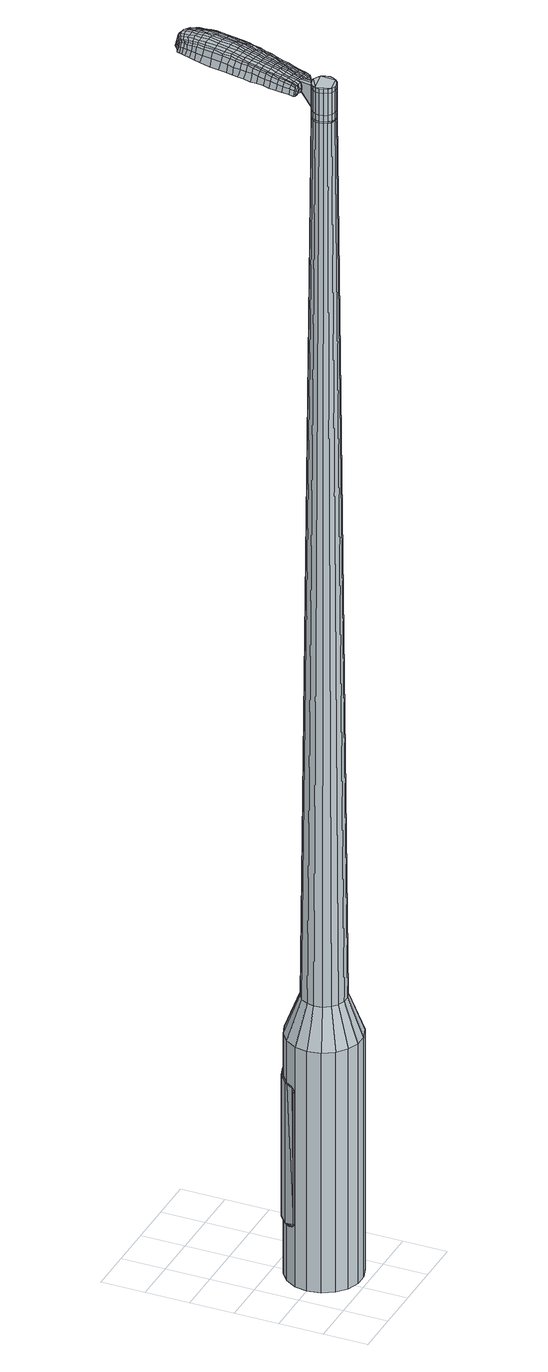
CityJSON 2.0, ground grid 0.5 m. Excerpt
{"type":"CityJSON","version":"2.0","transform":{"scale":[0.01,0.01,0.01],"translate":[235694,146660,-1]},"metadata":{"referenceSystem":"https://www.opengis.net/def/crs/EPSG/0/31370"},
"CityObjects":{
"object1":{"type":"GenericCityObject","attributes":{"cluster":653,"mean_distance_to_centroid":0.267,"new_centroid_x":235694.65,"new_centroid_y":146660.48,"mean_distance_to_camera":6.81,"H1":30.74,"H2":31.51,"Z_final":112.94,"cluster2":-1,"proj_x":235697.26,"proj_y":146660.95,"id_line":94917,"bearing_l":169.79,"distance":2.66,"orientation":"right","G_obj":79.79},"geometry":[{"type":"MultiSurface","lod":"2","boundaries":[[[0,1,2,3]],[[1,4,5,2]],[[4,6,7,5]],[[6,8,9,7]],[[8,10,11,9]],[[10,12,13,11]],[[12,14,15,13]],[[14,16,17,15]],[[16,18,19,17]],[[18,20,21,19]],[[20,22,23,21]],[[22,24,25,23]],[[24,26,27,25]],[[26,28,29,27]],[[28,30,31,29]],[[30,32,33,31]],[[32,34,35,33]],[[34,0,3,35]],[[36,37,38,39]],[[38,40,41,42]],[[41,43,42]],[[42,44,45,46]],[[45,47,46]],[[46,48,49,50]],[[49,51,50]],[[42,46,50,38]],[[50,52,39,38]],[[53,36,39]],[[2,5,7,35]],[[7,9,11,15]],[[11,13,15]],[[15,17,19,23]],[[19,21,23]],[[23,25,27,31]],[[27,29,31]],[[15,23,31,7]],[[31,33,35,7]],[[3,2,35]],[[1,0,54,55]],[[0,34,56,54]],[[34,32,57,56]],[[32,30,58,57]],[[30,28,59,58]],[[28,26,60,59]],[[26,24,61,60]],[[24,22,62,61]],[[22,20,63,62]],[[20,18,64,63]],[[18,16,65,64]],[[16,14,66,65]],[[14,12,67,66]],[[12,10,68,67]],[[10,8,69,68]],[[8,6,70,69]],[[6,4,71,70]],[[4,1,55,71]],[[55,54,72,73]],[[54,56,74,72]],[[56,57,75,74]],[[57,58,76,75]],[[58,59,77,76]],[[59,60,78,77]],[[60,61,79,78]],[[61,62,80,79]],[[62,63,81,80]],[[63,64,82,81]],[[64,65,83,82]],[[65,66,84,83]],[[66,67,85,84]],[[67,68,86,85]],[[68,69,87,86]],[[69,70,88,87]],[[70,71,89,88]],[[71,55,73,89]],[[90,91,92,73]],[[93,94,91,90]],[[95,96,94,93]],[[76,97,96,95]],[[77,98,97,76]],[[78,99,98,77]],[[79,100,99,78]],[[80,101,100,79]],[[102,103,101,80]],[[104,105,103,102]],[[106,107,105,104]],[[84,108,107,106]],[[85,109,108,84]],[[110,111,109,85]],[[112,113,111,110]],[[114,115,113,112]],[[116,117,115,114]],[[73,92,117,116]],[[118,119,120,121]],[[122,118,121,123]],[[124,122,123,125]],[[126,124,125,127]],[[128,126,127,129]],[[130,128,129,131]],[[132,130,131,133]],[[134,132,133,135]],[[136,134,135,137]],[[138,136,137,139]],[[140,138,139,141]],[[142,140,141,143]],[[144,142,143,145]],[[146,144,145,147]],[[148,146,147,149]],[[150,148,149,151]],[[72,90,73]],[[72,74,93,90]],[[74,75,95,93]],[[75,76,95]],[[81,102,80]],[[81,82,104,102]],[[82,83,106,104]],[[83,84,106]],[[86,110,85]],[[86,87,112,110]],[[87,88,114,112]],[[88,89,116,114]],[[89,73,116]],[[152,92,91]],[[153,117,92]],[[153,154,115,117]],[[154,155,113,115]],[[155,156,111,113]],[[156,109,111]],[[157,107,108]],[[157,158,105,107]],[[158,159,103,105]],[[159,101,103]],[[160,96,97]],[[160,161,94,96]],[[161,152,91,94]],[[39,52,150,162]],[[92,152,163,151]],[[53,39,162,119]],[[152,161,120,163]],[[36,53,119,118]],[[161,160,121,120]],[[37,36,118,122]],[[160,97,123,121]],[[38,37,122,124]],[[97,98,125,123]],[[40,38,124,126]],[[98,99,127,125]],[[41,40,126,128]],[[99,100,129,127]],[[43,41,128,130]],[[100,101,131,129]],[[42,43,130,132]],[[101,159,133,131]],[[44,42,132,134]],[[159,158,135,133]],[[45,44,134,136]],[[158,157,137,135]],[[47,45,136,138]],[[157,108,139,137]],[[46,47,138,140]],[[108,109,141,139]],[[48,46,140,142]],[[109,156,143,141]],[[49,48,142,144]],[[156,155,145,143]],[[51,49,144,146]],[[155,154,147,145]],[[50,51,146,148]],[[154,153,149,147]],[[52,50,148,150]],[[153,92,151,149]],[[150,151,164,165]],[[151,163,166,164]],[[163,120,167,166]],[[120,119,168,167]],[[119,162,169,168]],[[162,150,165,169]],[[170,171,172,173]],[[174,170,173,175]],[[170,174,176,177]],[[171,170,177,178]],[[179,180,181,182]],[[183,179,182,184]],[[179,183,185,186]],[[180,179,186,187]],[[188,189,190,191]],[[192,188,191,193]],[[188,192,194,195]],[[189,188,195,196]],[[197,198,199,200]],[[201,197,200,202]],[[197,201,203,204]],[[198,197,204,205]],[[206,207,208,209]],[[210,206,209,211]],[[206,210,212,213]],[[207,206,213,214]],[[215,216,217,218]],[[219,215,218,220]],[[215,219,221,222]],[[216,215,222,223]],[[224,225,226,227]],[[216,224,227,217]],[[224,216,223,228]],[[225,224,228,229]],[[230,231,232,233]],[[225,230,233,226]],[[230,225,229,234]],[[231,230,234,235]],[[236,174,175,237]],[[231,236,237,232]],[[236,231,235,238]],[[174,236,238,176]],[[239,240,241,242]],[[243,239,242,244]],[[239,243,245,246]],[[240,239,246,247]],[[248,249,250,251]],[[240,248,251,241]],[[248,240,247,252]],[[249,248,252,253]],[[254,255,256,257]],[[249,254,257,250]],[[254,249,253,258]],[[255,254,258,259]],[[260,261,262,263]],[[255,260,263,256]],[[260,255,259,264]],[[261,260,264,265]],[[266,171,178,267]],[[261,266,267,262]],[[266,261,265,268]],[[171,266,268,172]],[[269,270,271,272]],[[273,269,272,274]],[[269,273,275,276]],[[270,269,276,277]],[[278,279,280,281]],[[270,278,281,271]],[[278,270,277,282]],[[279,278,282,283]],[[284,285,286,287]],[[279,284,287,280]],[[284,279,283,288]],[[285,284,288,289]],[[290,183,184,291]],[[285,290,291,286]],[[290,285,289,292]],[[183,290,292,185]],[[293,294,295,296]],[[297,293,296,298]],[[293,297,299,300]],[[294,293,300,301]],[[302,303,304,305]],[[294,302,305,295]],[[302,294,301,306]],[[303,302,306,307]],[[308,309,310,311]],[[303,308,311,304]],[[308,303,307,312]],[[309,308,312,313]],[[314,315,316,317]],[[309,314,317,310]],[[314,309,313,318]],[[315,314,318,319]],[[320,180,187,321]],[[315,320,321,316]],[[320,315,319,322]],[[180,320,322,181]],[[323,209,208,324]],[[325,323,324,326]],[[323,325,327,328]],[[209,323,328,211]],[[329,325,326,330]],[[331,329,330,332]],[[329,331,333,334]],[[325,329,334,327]],[[335,331,332,336]],[[337,335,336,338]],[[335,337,339,340]],[[331,335,340,333]],[[341,337,338,342]],[[343,341,342,344]],[[341,343,345,346]],[[337,341,346,339]],[[347,343,344,348]],[[198,347,348,199]],[[347,198,205,349]],[[343,347,349,345]],[[350,351,196,195]],[[352,350,195,194]],[[350,352,353,354]],[[351,350,354,355]],[[356,357,355,354]],[[358,356,354,353]],[[356,358,359,360]],[[357,356,360,361]],[[362,363,361,360]],[[364,362,360,359]],[[362,364,365,366]],[[363,362,366,367]],[[368,369,367,366]],[[370,368,366,365]],[[368,370,203,201]],[[369,368,201,202]],[[371,372,373,374]],[[273,371,374,275]],[[371,273,274,375]],[[372,371,375,376]],[[377,192,193,378]],[[372,377,378,373]],[[377,372,376,379]],[[192,377,379,194]],[[380,381,382,383]],[[219,380,383,221]],[[380,219,220,384]],[[381,380,384,385]],[[386,387,388,389]],[[381,386,389,382]],[[386,381,385,390]],[[387,386,390,391]],[[392,189,196,393]],[[387,392,393,388]],[[392,387,391,394]],[[189,392,394,190]],[[395,396,397,398]],[[177,395,398,178]],[[395,177,176,399]],[[396,395,399,400]],[[401,402,403,404]],[[396,401,404,397]],[[401,396,400,405]],[[402,401,405,406]],[[407,200,199,408]],[[402,407,408,403]],[[407,402,406,409]],[[200,407,409,202]],[[410,411,412,413]],[[182,410,413,184]],[[410,182,181,414]],[[411,410,414,415]],[[416,204,203,417]],[[411,416,417,412]],[[416,411,415,418]],[[204,416,418,205]],[[419,420,421,422]],[[297,419,422,299]],[[419,297,298,423]],[[420,419,423,424]],[[425,210,211,426]],[[420,425,426,421]],[[425,420,424,427]],[[210,425,427,212]],[[428,429,430,431]],[[243,428,431,245]],[[428,243,244,432]],[[429,428,432,433]],[[434,435,436,437]],[[429,434,437,430]],[[434,429,433,438]],[[435,434,438,439]],[[440,207,214,441]],[[435,440,441,436]],[[440,435,439,442]],[[207,440,442,208]],[[443,444,433,432]],[[242,443,432,244]],[[443,242,241,445]],[[444,443,445,446]],[[447,448,439,438]],[[444,447,438,433]],[[447,444,446,449]],[[448,447,449,450]],[[451,324,208,442]],[[448,451,442,439]],[[451,448,450,452]],[[324,451,452,326]],[[453,454,455,456]],[[300,453,456,301]],[[453,300,299,422]],[[454,453,422,421]],[[457,328,327,458]],[[454,457,458,455]],[[457,454,421,426]],[[328,457,426,211]],[[459,460,446,445]],[[251,459,445,241]],[[459,251,250,461]],[[460,459,461,462]],[[463,464,450,449]],[[460,463,449,446]],[[463,460,462,465]],[[464,463,465,466]],[[467,330,326,452]],[[464,467,452,450]],[[467,464,466,468]],[[330,467,468,332]],[[469,470,471,472]],[[306,469,472,307]],[[469,306,301,456]],[[470,469,456,455]],[[473,334,333,474]],[[470,473,474,471]],[[473,470,455,458]],[[334,473,458,327]],[[475,476,462,461]],[[257,475,461,250]],[[475,257,256,477]],[[476,475,477,478]],[[479,480,466,465]],[[476,479,465,462]],[[479,476,478,481]],[[480,479,481,482]],[[483,336,332,468]],[[480,483,468,466]],[[483,480,482,484]],[[336,483,484,338]],[[485,486,487,488]],[[312,485,488,313]],[[485,312,307,472]],[[486,485,472,471]],[[489,340,339,490]],[[486,489,490,487]],[[489,486,471,474]],[[340,489,474,333]],[[491,492,478,477]],[[263,491,477,256]],[[491,263,262,493]],[[492,491,493,494]],[[495,496,482,481]],[[492,495,481,478]],[[495,492,494,497]],[[496,495,497,498]],[[499,342,338,484]],[[496,499,484,482]],[[499,496,498,500]],[[342,499,500,344]],[[501,502,503,504]],[[318,501,504,319]],[[501,318,313,488]],[[502,501,488,487]],[[505,346,345,506]],[[502,505,506,503]],[[505,502,487,490]],[[346,505,490,339]],[[507,508,494,493]],[[267,507,493,262]],[[507,267,178,398]],[[508,507,398,397]],[[509,510,498,497]],[[508,509,497,494]],[[509,508,397,404]],[[510,509,404,403]],[[511,348,344,500]],[[510,511,500,498]],[[511,510,403,408]],[[348,511,408,199]],[[512,513,415,414]],[[322,512,414,181]],[[512,322,319,504]],[[513,512,504,503]],[[514,349,205,418]],[[513,514,418,415]],[[514,513,503,506]],[[349,514,506,345]],[[515,516,376,375]],[[272,515,375,274]],[[515,272,271,517]],[[516,515,517,518]],[[519,352,194,379]],[[516,519,379,376]],[[519,516,518,520]],[[352,519,520,353]],[[521,522,523,524]],[[222,521,524,223]],[[521,222,221,383]],[[522,521,383,382]],[[525,526,527,528]],[[522,525,528,523]],[[525,522,382,389]],[[526,525,389,388]],[[529,351,355,530]],[[526,529,530,527]],[[529,526,388,393]],[[351,529,393,196]],[[531,532,518,517]],[[281,531,517,271]],[[531,281,280,533]],[[532,531,533,534]],[[535,358,353,520]],[[532,535,520,518]],[[535,532,534,536]],[[358,535,536,359]],[[537,538,539,540]],[[228,537,540,229]],[[537,228,223,524]],[[538,537,524,523]],[[541,542,543,544]],[[538,541,544,539]],[[541,538,523,528]],[[542,541,528,527]],[[545,357,361,546]],[[542,545,546,543]],[[545,542,527,530]],[[357,545,530,355]],[[547,548,534,533]],[[287,547,533,280]],[[547,287,286,549]],[[548,547,549,550]],[[551,364,359,536]],[[548,551,536,534]],[[551,548,550,552]],[[364,551,552,365]],[[553,554,555,556]],[[234,553,556,235]],[[553,234,229,540]],[[554,553,540,539]],[[557,558,559,560]],[[554,557,560,555]],[[557,554,539,544]],[[558,557,544,543]],[[561,363,367,562]],[[558,561,562,559]],[[561,558,543,546]],[[363,561,546,361]],[[563,564,550,549]],[[291,563,549,286]],[[563,291,184,413]],[[564,563,413,412]],[[565,370,365,552]],[[564,565,552,550]],[[565,564,412,417]],[[370,565,417,203]],[[566,567,400,399]],[[238,566,399,176]],[[566,238,235,556]],[[567,566,556,555]],[[568,569,406,405]],[[567,568,405,400]],[[568,567,555,560]],[[569,568,560,559]],[[570,369,202,409]],[[569,570,409,406]],[[570,569,559,562]],[[369,570,562,367]],[[571,572,573,574]],[[574,573,575,576]],[[577,575,573,578]],[[578,573,572,579]],[[580,581,582,583]],[[583,582,584,585]],[[586,584,582,587]],[[587,582,581,588]],[[589,590,591,592]],[[592,591,593,594]],[[595,593,591,596]],[[596,591,590,597]],[[598,599,600,601]],[[601,600,602,603]],[[604,602,600,605]],[[605,600,599,606]],[[607,608,609,610]],[[610,609,611,612]],[[613,611,609,614]],[[614,609,608,615]],[[616,617,618,619]],[[619,618,620,621]],[[622,620,618,623]],[[623,618,617,624]],[[625,626,627,628]],[[628,627,617,616]],[[624,617,627,629]],[[629,627,626,630]],[[631,632,633,634]],[[634,633,626,625]],[[630,626,633,635]],[[635,633,632,636]],[[576,575,637,638]],[[638,637,632,631]],[[636,632,637,639]],[[639,637,575,577]],[[640,641,642,643]],[[643,642,644,645]],[[646,644,642,647]],[[647,642,641,648]],[[649,650,651,652]],[[652,651,641,640]],[[648,641,651,653]],[[653,651,650,654]],[[655,656,657,658]],[[658,657,650,649]],[[654,650,657,659]],[[659,657,656,660]],[[661,662,663,664]],[[664,663,656,655]],[[660,656,663,665]],[[665,663,662,666]],[[579,572,667,668]],[[668,667,662,661]],[[666,662,667,669]],[[669,667,572,571]],[[670,671,672,673]],[[673,672,674,675]],[[676,674,672,677]],[[677,672,671,678]],[[679,680,681,682]],[[682,681,671,670]],[[678,671,681,683]],[[683,681,680,684]],[[685,686,687,688]],[[688,687,680,679]],[[684,680,687,689]],[[689,687,686,690]],[[585,584,691,692]],[[692,691,686,685]],[[690,686,691,693]],[[693,691,584,586]],[[694,695,696,697]],[[697,696,698,699]],[[700,698,696,701]],[[701,696,695,702]],[[703,704,705,706]],[[706,705,695,694]],[[702,695,705,707]],[[707,705,704,708]],[[709,710,711,712]],[[712,711,704,703]],[[708,704,711,713]],[[713,711,710,714]],[[715,716,717,718]],[[718,717,710,709]],[[714,710,717,719]],[[719,717,716,720]],[[588,581,721,722]],[[722,721,716,715]],[[720,716,721,723]],[[723,721,581,580]],[[607,610,724,725]],[[725,724,726,727]],[[728,726,724,729]],[[729,724,610,612]],[[727,726,730,731]],[[731,730,732,733]],[[734,732,730,735]],[[735,730,726,728]],[[733,732,736,737]],[[737,736,738,739]],[[740,738,736,741]],[[741,736,732,734]],[[739,738,742,743]],[[743,742,744,745]],[[746,744,742,747]],[[747,742,738,740]],[[745,744,748,749]],[[749,748,599,598]],[[606,599,748,750]],[[750,748,744,746]],[[597,751,752,596]],[[596,752,753,595]],[[754,753,752,755]],[[755,752,751,756]],[[756,757,758,755]],[[755,758,759,754]],[[760,759,758,761]],[[761,758,757,762]],[[762,763,764,761]],[[761,764,765,760]],[[766,765,764,767]],[[767,764,763,768]],[[768,769,770,767]],[[767,770,771,766]],[[604,771,770,602]],[[602,770,769,603]],[[772,773,774,775]],[[775,774,674,676]],[[675,674,774,776]],[[776,774,773,777]],[[594,593,778,779]],[[779,778,773,772]],[[777,773,778,780]],[[780,778,593,595]],[[781,782,783,784]],[[784,783,620,622]],[[621,620,783,785]],[[785,783,782,786]],[[787,788,789,790]],[[790,789,782,781]],[[786,782,789,791]],[[791,789,788,792]],[[597,590,793,794]],[[794,793,788,787]],[[792,788,793,795]],[[795,793,590,589]],[[796,797,798,799]],[[799,798,578,579]],[[577,578,798,800]],[[800,798,797,801]],[[802,803,804,805]],[[805,804,797,796]],[[801,797,804,806]],[[806,804,803,807]],[[598,601,808,809]],[[809,808,803,802]],[[807,803,808,810]],[[810,808,601,603]],[[811,812,813,814]],[[814,813,583,585]],[[580,583,813,815]],[[815,813,812,816]],[[604,605,817,818]],[[818,817,812,811]],[[816,812,817,819]],[[819,817,605,606]],[[820,821,822,823]],[[823,822,698,700]],[[699,698,822,824]],[[824,822,821,825]],[[612,611,826,827]],[[827,826,821,820]],[[825,821,826,828]],[[828,826,611,613]],[[829,830,831]],[[831,830,644,646]],[[645,644,830,832]],[[832,830,833]],[[834,835,836,837]],[[837,836,830,829]],[[833,830,836,838]],[[838,836,835,839]],[[615,608,840,841]],[[841,840,835,834]],[[839,835,840,842]],[[842,840,608,607]],[[833,843,844,832]],[[832,844,643,645]],[[640,643,844,845]],[[844,843,845]],[[839,846,847,838]],[[838,847,843,833]],[[845,843,847,848]],[[848,847,846,849]],[[607,725,850,842]],[[842,850,846,839]],[[849,846,850,851]],[[851,850,725,727]],[[852,853,854,855]],[[855,854,701,702]],[[700,701,854,823]],[[823,854,853,820]],[[728,729,856,857]],[[857,856,853,852]],[[820,853,856,827]],[[827,856,729,612]],[[858,859,845]],[[845,859,652,640]],[[649,652,859,860]],[[859,858,860]],[[849,861,862,848]],[[848,862,858,845]],[[860,858,862,863]],[[863,862,861,864]],[[727,731,865,851]],[[851,865,861,849]],[[864,861,865,866]],[[866,865,731,733]],[[867,868,869,870]],[[870,869,707,708]],[[702,707,869,855]],[[855,869,868,852]],[[734,735,871,872]],[[872,871,868,867]],[[852,868,871,857]],[[857,871,735,728]],[[873,874,860]],[[860,874,658,649]],[[655,658,874,875]],[[875,874,873,876]],[[864,877,878,863]],[[863,878,873,860]],[[876,873,878,879]],[[879,878,877,880]],[[733,737,881,866]],[[866,881,877,864]],[[880,877,881,882]],[[882,881,737,739]],[[883,884,885,886]],[[886,885,713,714]],[[708,713,885,870]],[[870,885,884,867]],[[740,741,887,888]],[[888,887,884,883]],[[867,884,887,872]],[[872,887,741,734]],[[876,889,890,875]],[[875,890,664,655]],[[661,664,890,891]],[[891,890,889,892]],[[880,893,894,879]],[[879,894,889,876]],[[892,889,894,895]],[[895,894,893,896]],[[739,743,897,882]],[[882,897,893,880]],[[896,893,897,898]],[[898,897,743,745]],[[899,900,901,902]],[[902,901,719,720]],[[714,719,901,886]],[[886,901,900,883]],[[746,747,903,904]],[[904,903,900,899]],[[883,900,903,888]],[[888,903,747,740]],[[892,905,906,891]],[[891,906,668,661]],[[579,668,906,799]],[[799,906,905,796]],[[896,907,908,895]],[[895,908,905,892]],[[796,905,908,805]],[[805,908,907,802]],[[745,749,909,898]],[[898,909,907,896]],[[802,907,909,809]],[[809,909,749,598]],[[816,910,911,815]],[[815,911,723,580]],[[720,723,911,902]],[[902,911,910,899]],[[606,750,912,819]],[[819,912,910,816]],[[899,910,912,904]],[[904,912,750,746]],[[777,913,914,776]],[[776,914,673,675]],[[670,673,914,915]],[[915,914,913,916]],[[595,753,917,780]],[[780,917,913,777]],[[916,913,917,918]],[[918,917,753,754]],[[919,920,921,922]],[[922,921,623,624]],[[622,623,921,784]],[[784,921,920,781]],[[923,924,925,926]],[[926,925,920,919]],[[781,920,925,790]],[[790,925,924,787]],[[756,751,927,928]],[[928,927,924,923]],[[787,924,927,794]],[[794,927,751,597]],[[916,929,930,915]],[[915,930,682,670]],[[679,682,930,931]],[[931,930,929,932]],[[754,759,933,918]],[[918,933,929,916]],[[932,929,933,934]],[[934,933,759,760]],[[935,936,937,938]],[[938,937,629,630]],[[624,629,937,922]],[[922,937,936,919]],[[939,940,941,942]],[[942,941,936,935]],[[919,936,941,926]],[[926,941,940,923]],[[762,757,943,944]],[[944,943,940,939]],[[923,940,943,928]],[[928,943,757,756]],[[932,945,946,931]],[[931,946,688,679]],[[685,688,946,947]],[[947,946,945,948]],[[760,765,949,934]],[[934,949,945,932]],[[948,945,949,950]],[[950,949,765,766]],[[951,952,953,954]],[[954,953,635,636]],[[630,635,953,938]],[[938,953,952,935]],[[955,956,957,958]],[[958,957,952,951]],[[935,952,957,942]],[[942,957,956,939]],[[768,763,959,960]],[[960,959,956,955]],[[939,956,959,944]],[[944,959,763,762]],[[948,961,962,947]],[[947,962,692,685]],[[585,692,962,814]],[[814,962,961,811]],[[766,771,963,950]],[[950,963,961,948]],[[811,961,963,818]],[[818,963,771,604]],[[801,964,965,800]],[[800,965,639,577]],[[636,639,965,954]],[[954,965,964,951]],[[807,966,967,806]],[[806,967,964,801]],[[951,964,967,958]],[[958,967,966,955]],[[603,769,968,810]],[[810,968,966,807]],[[955,966,968,960]],[[960,968,769,768]],[[571,574,173,172]],[[574,576,175,173]],[[586,587,186,185]],[[587,588,187,186]],[[589,592,191,190]],[[592,594,193,191]],[[613,614,213,212]],[[614,615,214,213]],[[616,619,218,217]],[[619,621,220,218]],[[625,628,227,226]],[[628,616,217,227]],[[631,634,233,232]],[[634,625,226,233]],[[576,638,237,175]],[[638,631,232,237]],[[646,647,246,245]],[[647,648,247,246]],[[648,653,252,247]],[[653,654,253,252]],[[654,659,258,253]],[[659,660,259,258]],[[660,665,264,259]],[[665,666,265,264]],[[666,669,268,265]],[[669,571,172,268]],[[676,677,276,275]],[[677,678,277,276]],[[678,683,282,277]],[[683,684,283,282]],[[684,689,288,283]],[[689,690,289,288]],[[690,693,292,289]],[[693,586,185,292]],[[694,697,296,295]],[[697,699,298,296]],[[703,706,305,304]],[[706,694,295,305]],[[709,712,311,310]],[[712,703,304,311]],[[715,718,317,316]],[[718,709,310,317]],[[588,722,321,187]],[[722,715,316,321]],[[772,775,374,373]],[[775,676,275,374]],[[594,779,378,193]],[[779,772,373,378]],[[621,785,384,220]],[[785,786,385,384]],[[786,791,390,385]],[[791,792,391,390]],[[792,795,394,391]],[[795,589,190,394]],[[699,824,423,298]],[[824,825,424,423]],[[825,828,427,424]],[[828,613,212,427]],[[829,831,431,430]],[[831,646,245,431]],[[834,837,437,436]],[[837,829,430,437]],[[615,841,441,214]],[[841,834,436,441]],[[969,970,971,972]],[[973,974,972,971]],[[975,976,977,978]],[[979,980,981,982]],[[970,983,984,971]],[[985,973,971,984]],[[986,975,978,987]],[[988,989,980,979]],[[983,990,991,984]],[[991,992,985,984]],[[993,986,987,994]],[[995,989,988,996]],[[990,997,998,991]],[[998,999,992,991]],[[1000,993,994,1001]],[[1002,995,996,1003]],[[1004,1005,1006,1007]],[[1008,1009,1005,1004]],[[1008,1010,1011,1009]],[[1010,1012,1013,1011]],[[1014,1015,1016,1017]],[[1018,1019,1015,1014]],[[1020,1021,1019,1018]],[[1022,1023,1021,1020]],[[1017,1006,1005,1014]],[[1014,1005,1009,1018]],[[1009,1011,1020,1018]],[[1011,1013,1022,1020]],[[978,977,974,973]],[[987,978,973,985]],[[992,994,987,985]],[[999,1001,994,992]],[[979,982,976,975]],[[988,979,975,986]],[[996,988,986,993]],[[1003,996,993,1000]],[[980,1004,1007,981]],[[989,1008,1004,980]],[[1010,1008,989,995]],[[1012,1010,995,1002]],[[1024,1025,1026,1027]],[[1026,1028,1029,1030]],[[1026,1030,1031,1032]],[[1026,1032,1027]],[[1033,1024,1027,1034]],[[1035,1034,1027,1036]],[[1037,1036,1027]],[[1038,1026,1025,1039]],[[1040,1038,1039,1041]],[[1042,1040,1041,1043]],[[1044,1042,1043,1045]],[[1046,1044,1045,1047]],[[1047,1048,1049,1050]],[[1047,1050,1051,1052]],[[1047,1052,1053,1054]],[[1053,1055,1056,1057]],[[1053,1057,1058,1059]],[[1053,1059,1054]],[[1047,1054,1046]],[[1060,1061,1025,1024]],[[1062,1063,1028,1026]],[[1064,1065,1037,1027]],[[1061,1066,1039,1025]],[[1067,1062,1026,1038]],[[1066,1068,1041,1039]],[[1069,1067,1038,1040]],[[1068,1070,1043,1041]],[[1071,1069,1040,1042]],[[1070,1072,1045,1043]],[[1073,1071,1042,1044]],[[1072,1074,1047,1045]],[[1075,1073,1044,1046]],[[1074,1076,1048,1047]],[[1077,1078,1055,1053]],[[1079,1075,1046,1054]],[[1049,1048,1076,1080]],[[1050,1049,1080,1081]],[[1051,1050,1081,1082]],[[1052,1051,1082,1083]],[[1053,1052,1083,1077]],[[1084,1060,1024,1033]],[[1085,1084,1033,1034]],[[1086,1085,1034,1035]],[[1087,1086,1035,1036]],[[1065,1087,1036,1037]],[[1029,1028,1063,1088]],[[1056,1055,1078,1089]],[[1030,1029,1088,1090]],[[1031,1030,1090,1091]],[[1032,1031,1091,1092]],[[1027,1032,1092,1064]],[[1057,1056,1089,1093]],[[1058,1057,1093,1094]],[[1059,1058,1094,1095]],[[1054,1059,1095,1079]]]}]}
},
"vertices":[
[71,91,384],[84,86,384],[84,86,96],[71,91,96],[96,77,384],[96,77,96],[103,64,384],[103,64,96],[105,49,384],[105,49,96],[103,35,384],[103,35,96],[95,22,384],[95,22,96],[84,13,384],[84,13,96],[70,8,384],[70,8,96],[56,8,384],[56,8,96],[42,13,384],[42,13,96],[31,22,384],[31,22,96],[23,35,384],[23,35,96],[21,50,384],[21,50,96],[23,64,384],[23,64,96],[31,77,384],[31,77,96],[42,86,384],[42,86,96],[56,91,384],[56,91,96],[56,61,1524],[53,58,1524],[51,54,1524],[66,63,1524],[50,50,1524],[51,45,1524],[56,38,1524],[53,41,1524],[61,36,1524],[65,36,1524],[73,41,1524],[70,38,1524],[76,45,1524],[77,49,1524],[74,58,1524],[76,54,1524],[70,61,1524],[61,63,1524],[68,74,429],[76,71,429],[59,74,429],[51,71,429],[44,66,429],[40,58,429],[38,50,429],[39,41,429],[44,33,429],[50,28,429],[59,25,429],[67,25,429],[76,28,429],[82,33,429],[87,41,429],[88,49,429],[87,58,429],[83,66,429],[66,63,1483],[70,61,1483],[61,63,1483],[56,61,1483],[53,58,1483],[51,54,1483],[50,50,1483],[51,45,1483],[53,41,1483],[56,38,1483],[61,36,1483],[65,36,1483],[70,38,1483],[73,41,1483],[76,45,1483],[77,49,1483],[76,54,1483],[74,58,1483],[65,62,1483],[65,62,1485],[70,61,1485],[61,62,1483],[61,62,1485],[57,61,1483],[57,61,1485],[53,58,1485],[51,54,1485],[50,50,1485],[51,45,1485],[53,41,1485],[57,38,1483],[57,38,1485],[61,37,1483],[61,37,1485],[65,37,1483],[65,37,1485],[70,38,1485],[73,41,1485],[75,45,1483],[75,45,1485],[76,49,1483],[76,49,1485],[75,54,1483],[75,54,1485],[73,58,1483],[73,58,1485],[56,61,1519],[61,63,1519],[61,63,1493],[56,61,1493],[53,58,1519],[53,58,1493],[51,54,1519],[51,54,1493],[50,50,1519],[50,50,1493],[51,45,1519],[51,45,1493],[53,41,1519],[53,41,1493],[56,38,1519],[56,38,1493],[61,36,1519],[61,36,1493],[65,36,1519],[65,36,1493],[70,38,1519],[70,38,1493],[73,41,1519],[73,41,1493],[76,45,1519],[76,45,1493],[77,49,1519],[77,49,1493],[76,54,1519],[76,54,1493],[74,58,1519],[74,58,1493],[70,61,1519],[70,61,1493],[66,63,1485],[74,58,1485],[76,54,1485],[77,49,1485],[76,45,1485],[65,36,1485],[61,36,1485],[56,38,1485],[56,61,1485],[61,63,1485],[66,63,1519],[66,63,1493],[72,81,1513],[72,81,1518],[69,81,1513],[66,82,1513],[66,82,1518],[69,81,1518],[101,151,1519],[100,144,1518],[101,145,1509],[103,152,1510],[103,159,1519],[105,160,1510],[101,158,1526],[100,150,1525],[98,143,1525],[63,158,1519],[62,151,1518],[64,149,1525],[65,156,1525],[65,166,1519],[66,165,1526],[63,168,1510],[62,159,1510],[61,152,1509],[94,227,1519],[97,226,1519],[97,227,1513],[94,228,1513],[89,226,1519],[89,227,1513],[89,225,1524],[93,225,1524],[97,224,1524],[81,154,1530],[79,147,1529],[82,146,1529],[84,153,1530],[82,163,1531],[86,162,1531],[78,163,1530],[77,154,1530],[76,147,1529],[66,74,1512],[69,74,1512],[69,75,1517],[67,76,1517],[64,75,1512],[64,76,1517],[63,76,1506],[67,75,1506],[69,75,1506],[110,209,1519],[110,206,1519],[112,206,1512],[112,210,1512],[110,212,1518],[112,212,1512],[109,211,1522],[109,209,1523],[109,206,1524],[110,201,1519],[109,195,1519],[111,196,1512],[111,202,1512],[108,201,1524],[108,195,1525],[109,189,1519],[107,182,1519],[109,183,1511],[110,190,1511],[107,189,1526],[106,181,1526],[105,170,1519],[107,171,1510],[104,170,1526],[84,79,1513],[86,86,1513],[85,86,1518],[83,78,1517],[82,73,1512],[82,74,1516],[83,74,1506],[85,79,1507],[87,87,1507],[88,93,1514],[89,101,1515],[88,100,1520],[86,93,1519],[89,94,1507],[91,102,1507],[91,108,1515],[93,115,1516],[91,115,1522],[90,107,1521],[93,109,1508],[95,116,1508],[95,122,1517],[96,130,1517],[95,129,1524],[93,122,1523],[96,123,1508],[98,130,1509],[98,137,1518],[96,136,1524],[100,138,1509],[75,216,1519],[74,213,1519],[76,212,1524],[77,216,1523],[76,218,1518],[77,218,1522],[75,220,1512],[74,217,1512],[73,214,1512],[73,208,1519],[72,203,1519],[73,202,1525],[74,208,1524],[72,210,1512],[70,204,1512],[70,197,1519],[69,189,1519],[70,188,1526],[71,196,1526],[69,198,1511],[67,191,1511],[67,178,1519],[68,177,1526],[65,179,1510],[54,84,1513],[55,92,1513],[54,93,1507],[53,85,1507],[54,79,1512],[53,80,1506],[55,79,1516],[55,83,1517],[56,91,1518],[56,99,1514],[57,107,1515],[56,108,1507],[55,100,1507],[57,98,1519],[58,106,1520],[58,114,1515],[59,122,1516],[58,123,1508],[57,115,1508],[59,113,1521],[60,120,1522],[60,129,1517],[61,136,1517],[59,138,1509],[58,130,1508],[61,128,1523],[62,135,1524],[61,143,1518],[60,145,1509],[63,142,1524],[68,81,1519],[70,80,1519],[69,88,1520],[72,88,1520],[66,89,1520],[65,81,1519],[70,95,1522],[73,95,1522],[72,103,1523],[74,102,1523],[69,103,1523],[67,96,1521],[73,110,1524],[76,110,1524],[74,117,1525],[77,117,1525],[71,118,1525],[70,111,1524],[75,125,1526],[78,124,1526],[77,132,1527],[80,131,1527],[73,133,1527],[72,125,1526],[78,139,1528],[81,139,1528],[75,140,1528],[93,222,1527],[96,222,1527],[89,222,1526],[88,218,1527],[92,218,1528],[96,217,1528],[91,211,1529],[95,211,1529],[87,211,1528],[85,204,1530],[89,204,1530],[93,204,1530],[88,197,1531],[92,196,1531],[84,197,1530],[83,188,1531],[87,188,1531],[90,187,1531],[84,175,1531],[88,175,1531],[80,176,1531],[78,220,1518],[80,222,1519],[80,223,1513],[77,221,1513],[78,219,1523],[81,221,1523],[85,225,1519],[84,226,1513],[85,223,1524],[110,214,1518],[108,216,1518],[108,215,1523],[109,213,1523],[111,214,1513],[109,217,1513],[106,219,1519],[104,222,1519],[103,221,1524],[106,218,1523],[107,220,1513],[104,223,1513],[101,225,1519],[100,223,1524],[101,225,1513],[98,150,1528],[96,150,1528],[95,143,1528],[96,143,1527],[100,158,1528],[98,159,1529],[93,151,1529],[90,152,1530],[89,145,1529],[92,144,1528],[95,160,1529],[92,161,1530],[87,153,1530],[86,145,1529],[89,161,1531],[66,156,1528],[69,156,1529],[70,164,1529],[67,165,1528],[65,149,1527],[68,148,1528],[72,155,1529],[74,164,1530],[71,148,1528],[55,77,1512],[57,76,1512],[57,77,1517],[55,78,1517],[54,78,1506],[56,77,1506],[60,76,1512],[60,77,1517],[60,77,1506],[81,72,1512],[79,72,1512],[80,73,1506],[82,72,1506],[81,73,1517],[79,73,1517],[77,72,1512],[74,73,1512],[75,74,1506],[78,73,1506],[77,74,1517],[74,74,1517],[72,73,1512],[72,74,1506],[72,75,1517],[82,78,1519],[80,79,1519],[83,86,1520],[82,86,1520],[78,79,1519],[75,79,1519],[79,86,1520],[77,87,1520],[73,80,1519],[74,87,1520],[56,83,1519],[58,83,1519],[59,90,1520],[57,90,1520],[61,82,1519],[63,89,1520],[85,93,1521],[83,93,1521],[87,100,1522],[85,100,1522],[81,94,1521],[78,94,1521],[82,101,1522],[80,101,1523],[76,95,1522],[77,102,1523],[58,98,1521],[60,97,1521],[61,105,1522],[59,105,1522],[64,97,1521],[65,104,1522],[88,107,1523],[86,108,1523],[90,115,1524],[88,115,1524],[84,108,1523],[81,109,1524],[86,115,1525],[83,116,1525],[78,109,1524],[80,116,1525],[60,113,1523],[62,112,1523],[63,119,1524],[61,120,1524],[66,111,1524],[67,119,1525],[92,122,1525],[90,122,1525],[93,129,1526],[91,129,1526],[87,123,1526],[84,123,1526],[89,130,1527],[86,130,1527],[81,124,1526],[83,131,1527],[62,127,1525],[64,127,1525],[65,134,1526],[63,134,1526],[68,126,1526],[69,133,1527],[95,136,1527],[93,136,1527],[90,137,1527],[87,138,1528],[84,138,1528],[64,142,1527],[66,141,1527],[70,141,1528],[78,217,1525],[80,218,1525],[77,213,1526],[79,215,1526],[84,220,1526],[83,216,1527],[108,210,1525],[107,213,1525],[107,209,1526],[108,207,1525],[105,215,1525],[103,218,1526],[102,214,1527],[105,211,1526],[100,220,1526],[99,216,1527],[76,208,1526],[78,209,1527],[74,202,1527],[76,203,1528],[82,211,1528],[81,204,1529],[107,202,1526],[106,204,1527],[105,197,1528],[107,196,1527],[104,206,1527],[101,208,1528],[100,201,1529],[103,199,1528],[98,210,1528],[97,202,1530],[73,196,1528],[75,197,1529],[71,188,1528],[74,188,1529],[79,197,1529],[78,189,1530],[106,190,1528],[104,191,1528],[103,183,1529],[104,182,1528],[102,192,1529],[99,194,1530],[97,185,1530],[100,184,1530],[95,195,1530],[94,186,1531],[69,176,1529],[72,176,1529],[76,176,1530],[102,170,1528],[100,171,1529],[98,172,1530],[95,173,1530],[91,174,1531],[99,145,1509],[98,144,1518],[99,151,1518],[101,152,1509],[101,159,1519],[103,160,1510],[99,159,1525],[98,150,1525],[96,143,1525],[66,149,1525],[64,150,1518],[65,157,1518],[67,156,1525],[67,166,1519],[68,165,1525],[65,167,1510],[64,159,1509],[63,152,1509],[97,225,1513],[97,224,1519],[93,224,1519],[94,225,1513],[90,224,1519],[90,225,1513],[90,223,1524],[93,223,1524],[96,222,1524],[82,146,1528],[79,147,1528],[81,154,1529],[84,154,1529],[82,163,1529],[85,162,1529],[79,164,1529],[77,155,1529],[76,148,1528],[70,77,1516],[70,76,1512],[67,77,1512],[67,77,1516],[64,77,1512],[64,78,1516],[64,78,1506],[67,77,1506],[70,77,1506],[110,207,1512],[108,206,1519],[108,209,1518],[110,210,1512],[108,211,1518],[110,212,1512],[107,211,1522],[107,209,1523],[107,206,1523],[109,196,1512],[107,196,1519],[108,201,1519],[109,202,1512],[107,201,1524],[106,195,1525],[107,183,1511],[105,182,1519],[107,190,1519],[108,191,1511],[105,189,1525],[104,182,1526],[103,171,1519],[105,172,1510],[102,170,1526],[83,86,1518],[84,87,1513],[82,79,1513],[81,79,1517],[81,74,1512],[80,75,1515],[82,75,1506],[83,80,1506],[85,87,1507],[86,101,1520],[88,101,1514],[86,94,1514],[84,93,1519],[87,95,1507],[89,102,1507],[90,115,1522],[91,116,1516],[89,109,1515],[88,108,1521],[91,109,1508],[93,117,1508],[93,129,1523],[94,130,1517],[93,123,1516],[91,122,1522],[94,124,1508],[96,131,1508],[96,137,1517],[95,137,1524],[98,138,1509],[77,212,1523],[76,212,1519],[77,215,1518],[78,215,1523],[78,217,1518],[79,217,1522],[77,218,1512],[76,217,1512],[75,214,1512],[75,201,1525],[73,202,1519],[75,208,1519],[76,207,1524],[74,209,1512],[72,204,1512],[72,188,1526],[71,189,1519],[72,196,1519],[73,196,1525],[71,198,1511],[69,190,1511],[69,177,1519],[70,176,1526],[67,179,1510],[56,93,1507],[57,92,1513],[56,84,1513],[55,85,1506],[56,79,1512],[55,80,1506],[57,80,1515],[57,84,1517],[58,91,1518],[58,108,1507],[59,107,1514],[58,99,1514],[57,100,1507],[59,98,1519],[60,106,1520],[59,123,1508],[61,121,1516],[60,114,1515],[59,115,1508],[61,113,1521],[62,120,1522],[61,137,1508],[62,136,1517],[62,129,1516],[60,130,1508],[63,128,1522],[64,135,1523],[63,143,1517],[62,145,1509],[65,142,1524],[68,82,1518],[70,81,1518],[69,89,1519],[72,88,1519],[66,89,1519],[65,82,1518],[70,96,1520],[73,96,1520],[72,103,1521],[74,103,1521],[69,104,1521],[68,97,1520],[73,111,1523],[76,110,1523],[74,118,1524],[77,118,1524],[71,119,1524],[70,111,1523],[76,125,1525],[78,125,1525],[77,133,1526],[80,132,1526],[74,133,1526],[72,126,1525],[78,140,1527],[81,139,1527],[75,140,1527],[96,220,1526],[93,221,1526],[89,221,1525],[88,217,1526],[92,217,1526],[95,216,1526],[94,210,1528],[91,211,1528],[87,211,1527],[86,204,1528],[90,204,1529],[93,203,1529],[92,196,1530],[88,197,1530],[85,197,1529],[83,188,1530],[87,188,1530],[90,187,1530],[88,175,1530],[85,176,1530],[81,176,1530],[80,221,1513],[81,220,1518],[79,219,1518],[78,220,1512],[80,217,1523],[82,219,1523],[85,223,1519],[85,223,1513],[85,221,1523],[106,214,1523],[107,215,1518],[108,213,1518],[107,212,1523],[109,213,1512],[108,216,1512],[102,219,1523],[102,221,1519],[105,218,1519],[104,217,1523],[106,219,1513],[103,221,1513],[100,223,1519],[99,221,1524],[100,223,1513],[94,144,1527],[96,151,1527],[97,150,1527],[95,144,1526],[98,159,1527],[97,159,1528],[88,145,1528],[90,152,1528],[93,151,1528],[91,145,1527],[95,160,1528],[92,161,1529],[87,153,1529],[86,146,1528],[89,162,1529],[70,164,1528],[69,156,1527],[68,156,1527],[69,164,1527],[67,149,1526],[68,149,1527],[73,155,1528],[74,164,1528],[72,148,1527],[58,79,1516],[57,78,1512],[56,78,1512],[57,79,1516],[55,79,1506],[56,79,1506],[60,78,1512],[61,79,1516],[60,79,1506],[81,75,1506],[80,74,1512],[81,74,1506],[80,75,1516],[79,75,1516],[75,76,1506],[75,75,1512],[77,75,1512],[78,75,1506],[77,76,1516],[75,76,1516],[72,76,1512],[73,76,1506],[72,76,1516],[80,80,1518],[81,79,1518],[82,86,1519],[75,80,1518],[78,80,1518],[79,87,1519],[77,87,1519],[73,81,1518],[74,88,1519],[60,91,1519],[59,84,1518],[58,84,1518],[59,91,1519],[62,83,1518],[63,90,1519],[83,94,1520],[84,94,1520],[85,101,1521],[78,95,1520],[81,94,1520],[82,101,1521],[80,102,1521],[76,95,1520],[77,102,1521],[62,105,1521],[61,98,1520],[60,98,1520],[61,105,1521],[64,97,1520],[65,105,1521],[86,108,1522],[87,108,1522],[89,115,1523],[88,115,1523],[81,109,1522],[84,109,1522],[85,116,1523],[83,116,1524],[78,110,1523],[80,117,1524],[64,120,1523],[63,113,1522],[62,113,1522],[63,120,1523],[66,112,1522],[67,119,1523],[89,123,1524],[90,122,1524],[92,130,1525],[91,130,1525],[84,124,1525],[87,123,1524],[88,130,1525],[86,131,1526],[81,124,1525],[83,131,1526],[66,134,1525],[65,127,1524],[64,127,1524],[65,135,1525],[69,127,1524],[70,134,1525],[93,137,1526],[94,137,1526],[87,138,1527],[90,137,1526],[84,139,1527],[67,142,1526],[66,142,1526],[71,141,1526],[81,217,1524],[79,216,1524],[78,212,1525],[80,214,1525],[85,219,1525],[84,216,1525],[106,208,1525],[106,212,1524],[107,210,1524],[106,207,1525],[101,213,1526],[102,217,1525],[104,215,1524],[104,211,1525],[99,219,1525],[98,215,1526],[79,209,1526],[77,207,1526],[76,202,1526],[77,202,1527],[83,210,1526],[81,203,1527],[104,197,1527],[105,203,1526],[106,202,1526],[105,196,1526],[99,201,1528],[100,207,1527],[103,205,1526],[102,199,1527],[97,209,1527],[96,202,1528],[76,196,1527],[74,196,1527],[73,188,1527],[74,188,1528],[80,197,1528],[78,188,1529],[102,183,1528],[103,191,1527],[104,190,1527],[103,182,1527],[97,185,1529],[98,194,1529],[101,192,1528],[99,184,1528],[95,195,1529],[93,186,1530],[72,176,1528],[71,176,1528],[76,176,1529],[100,171,1528],[101,170,1528],[94,173,1529],[97,172,1529],[91,174,1530],[82,75,1508],[75,76,1508],[82,108,1509],[90,106,1509],[87,129,1510],[95,127,1510],[94,168,1512],[103,166,1512],[100,148,1511],[91,150,1511],[97,185,1513],[99,199,1514],[108,197,1514],[107,184,1513],[68,77,1508],[74,109,1509],[78,130,1510],[85,169,1512],[82,152,1511],[88,187,1513],[91,200,1514],[62,78,1508],[66,111,1509],[70,132,1510],[76,171,1512],[73,153,1511],[82,202,1514],[79,189,1513],[55,79,1508],[59,112,1509],[61,133,1510],[67,173,1512],[64,155,1511],[73,203,1514],[70,190,1513],[101,212,1514],[101,217,1514],[108,216,1514],[110,210,1514],[93,213,1514],[94,218,1514],[85,215,1514],[87,219,1514],[76,216,1514],[80,221,1514],[99,222,1515],[96,226,1515],[97,225,1515],[103,221,1515],[95,223,1515],[95,226,1515],[90,224,1515],[94,226,1515],[86,224,1515],[93,226,1515],[28,75,334],[31,79,334],[31,79,165],[23,66,171],[28,75,165],[26,72,165],[25,69,166],[24,68,167],[23,67,169],[26,72,334],[25,69,333],[24,68,332],[23,67,331],[23,66,328],[42,88,165],[42,88,334],[56,93,165],[56,93,334],[71,92,165],[71,92,334],[85,87,165],[85,87,334],[97,78,165],[97,78,334],[99,74,334],[101,71,334],[102,69,333],[103,67,332],[104,66,331],[104,65,328],[99,74,165],[104,65,171],[104,66,169],[103,67,167],[102,69,166],[101,71,165],[31,73,334],[33,77,334],[33,77,165],[31,73,165],[26,65,171],[26,65,328],[43,85,334],[43,85,165],[57,90,334],[57,90,165],[71,90,334],[71,90,165],[84,85,334],[84,85,165],[94,76,334],[94,76,165],[96,73,334],[102,64,328],[102,64,171],[96,73,165],[98,70,334],[100,67,333],[101,65,332],[101,64,331],[29,70,334],[27,68,333],[26,66,332],[26,65,331],[29,70,165],[101,64,169],[27,68,166],[26,66,167],[26,65,169],[101,65,167],[100,67,166],[98,70,165]
]}
